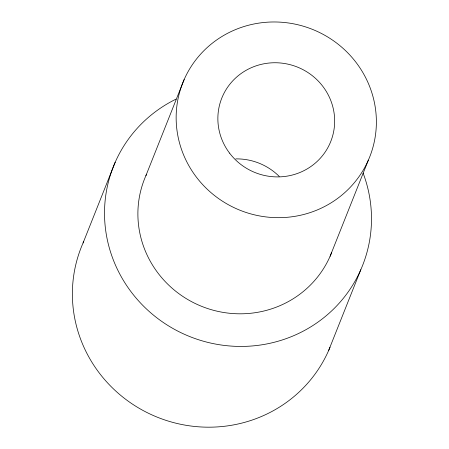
<?xml version="1.0" encoding="UTF-8"?>
<svg xmlns="http://www.w3.org/2000/svg" width="449" height="449" viewBox="0 0 449 449"><rect width="100%" height="100%" fill="white"/><g stroke="black" fill="none" stroke-linecap="round" stroke-linejoin="round"><path stroke-width="0.67" d="M83.071 242.971L115.208 162.218M145.908 175.654L184.163 79.512M330.105 256.272L368.36 160.136A100.537 97.422 21.7 0 0 264.214 22.45A100.537 97.422 21.7 0 0 196.213 176.889A100.537 97.422 21.7 0 0 368.36 160.136M328.668 350.461L360.805 269.709M363.129 173.151A134.049 129.896 21.7 0 1 289.813 337.272A134.049 129.896 21.7 0 1 117.296 269.108A134.049 129.896 21.7 0 1 175.913 99.178M330.009 347.296A134.049 129.896 21.7 0 1 154.501 416.027A134.049 129.896 21.7 0 1 83.632 241.714M331.676 252.478A100.537 97.422 21.7 0 1 200.046 305.685A100.537 97.422 21.7 0 1 146.464 174.408M235.809 158.89A58.645 56.832 21.7 0 1 279.227 176.412M229.568 153.115A58.645 56.832 21.7 0 0 329.987 143.338A58.645 56.832 21.7 0 0 269.232 63.023A58.645 56.832 21.7 0 0 229.568 153.115"/></g></svg>
